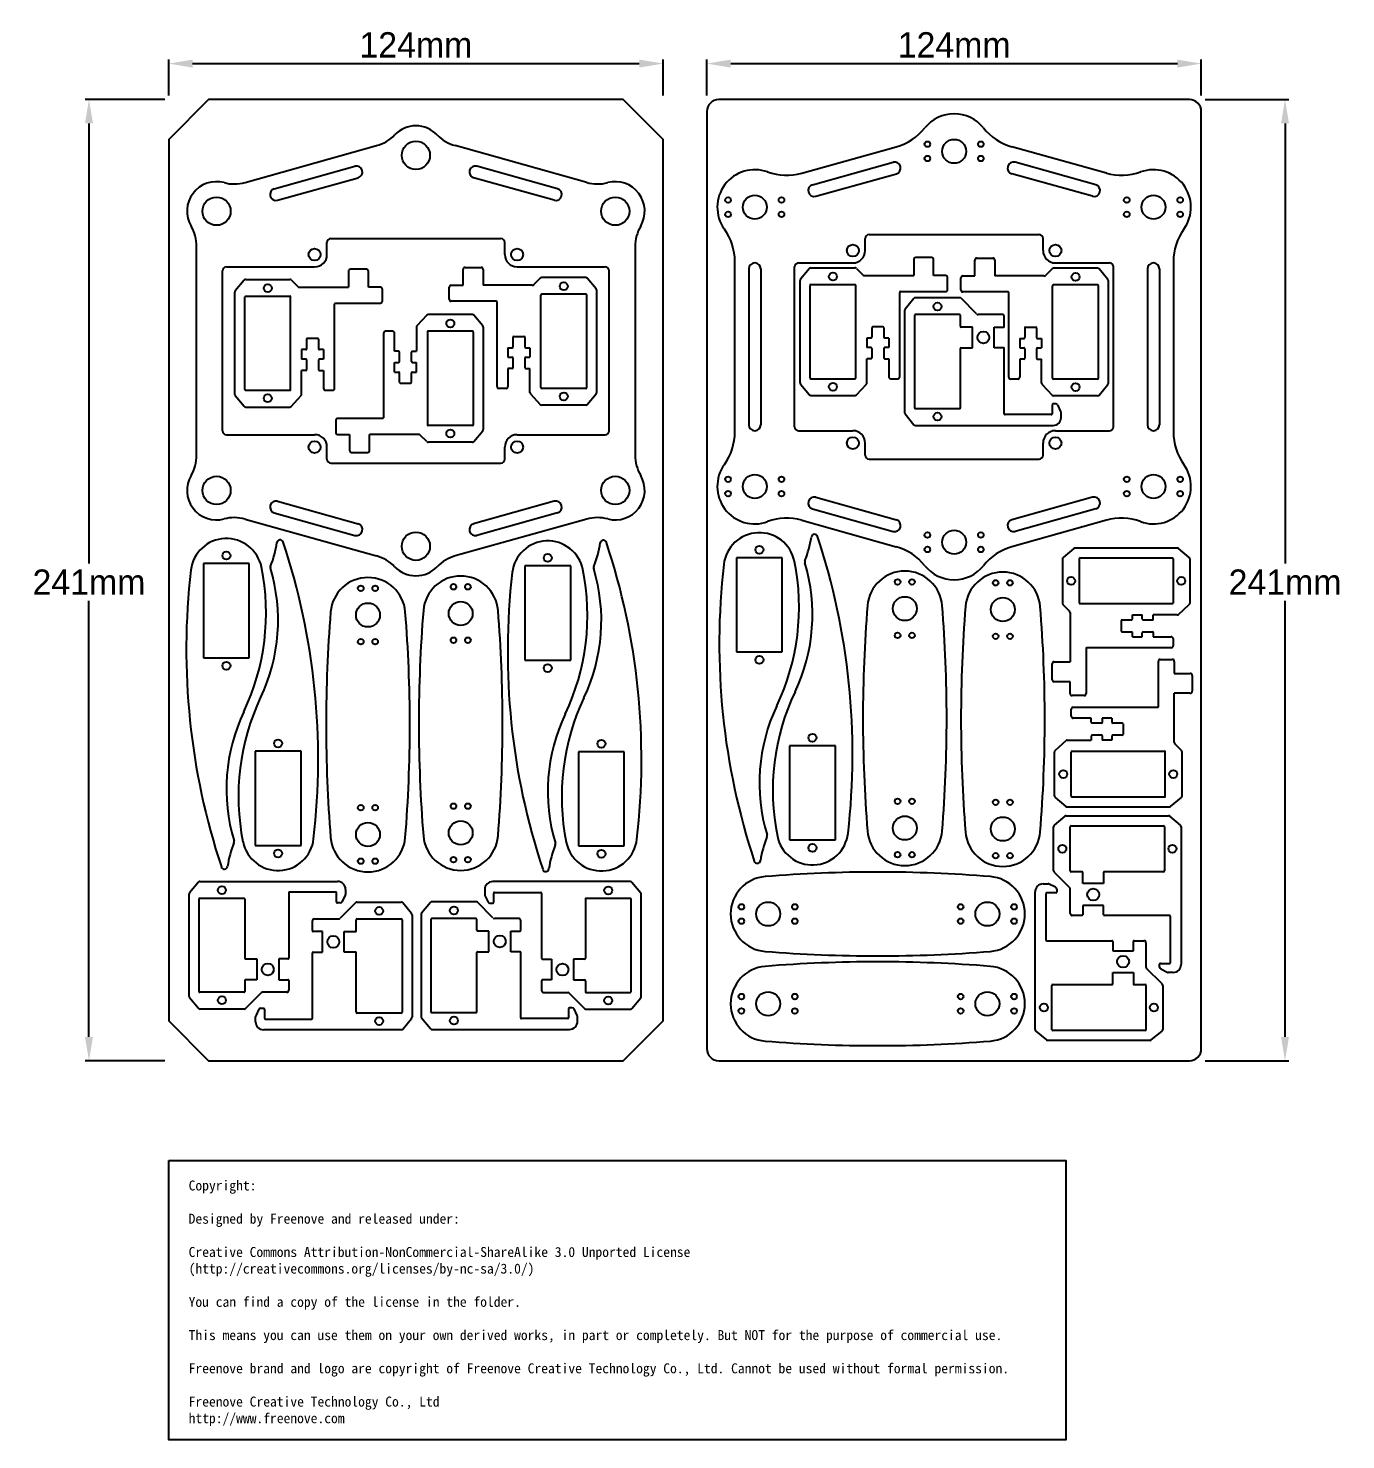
# Model space of a CAD drawing. Header units: millimetres. Extents: x -35 to 295, y -95 to 259.
import ezdxf

# ---------------------------------------------------------------- set-up
doc = ezdxf.new("R2010")
doc.units = ezdxf.units.MM
doc.header["$PDSIZE"] = -1
doc.dimstyles.new('ISO-25', dxfattribs={"dimtxt": 2.5, "dimasz": 2.5, "dimexe": 1.25, "dimexo": 0.625, "dimtad": 1, "dimtxsty": 'Standard', "dimcen": 2.5, "dimadec": 0, "dimazin": 0, "dimtfac": 1, "dimtmove": 0, "dimatfit": 3, "dimfxl": 1, "dimarcsym": 0})

# ---------------------------------------------------------------- blocks, each defined once
blk = doc.blocks.new('*D1')
at = {"color": 0, "lineweight": -2, "transparency": 16777216}
for p, q in [((0, 241.99), (0, 250.99)), ((5.99, 250), (118.01, 250)), ((124, 241.99), (124, 250.99))]:
    blk.add_line(p, q, dxfattribs=at)
at = {"color": 0, "transparency": 16777216}
for points in [[(5.99, 251), (5.99, 249), (0, 250)], [(118.01, 251), (118.01, 249), (124, 250)]]:
    blk.add_solid(points, dxfattribs=at)
at = {"layer": 'Defpoints', "color": 0, "transparency": 16777216}
for p in [(124, 250), (0, 241), (124, 241)]:
    blk.add_point(p, dxfattribs=at)
at = {"color": 0, "transparency": 16777216, "insert": (62, 254.7), "char_height": 6.35, "attachment_point": 5}
blk.add_mtext('124mm', dxfattribs=at)
blk = doc.blocks.new('*D2')
at = {"color": 0, "lineweight": -2, "transparency": 16777216}
for p, q in [((135, 241.99), (135, 250.99)), ((140.99, 250), (253.01, 250)), ((259, 241.99), (259, 250.99))]:
    blk.add_line(p, q, dxfattribs=at)
at = {"color": 0, "transparency": 16777216}
for points in [[(140.99, 251), (140.99, 249), (135, 250)], [(253.01, 251), (253.01, 249), (259, 250)]]:
    blk.add_solid(points, dxfattribs=at)
at = {"layer": 'Defpoints', "color": 0, "transparency": 16777216}
for p in [(259, 250), (135, 241), (259, 241)]:
    blk.add_point(p, dxfattribs=at)
at = {"color": 0, "transparency": 16777216, "insert": (197, 254.7), "char_height": 6.35, "attachment_point": 5}
blk.add_mtext('124mm', dxfattribs=at)
blk = doc.blocks.new('*D3')
at = {"color": 0, "lineweight": -2, "transparency": 16777216}
for p, q in [((-0.99, 241), (-20.99, 241)), ((-20, 235.01), (-20, 124.7)), ((-20, 5.99), (-20, 115.3)), ((-0.99, 0), (-20.99, 0))]:
    blk.add_line(p, q, dxfattribs=at)
at = {"color": 0, "transparency": 16777216}
for points in [[(-21, 235.01), (-19, 235.01), (-20, 241)], [(-21, 5.99), (-19, 5.99), (-20, 0)]]:
    blk.add_solid(points, dxfattribs=at)
at = {"layer": 'Defpoints', "color": 0, "transparency": 16777216}
for p in [(0, 241), (-20, 0), (0, 0)]:
    blk.add_point(p, dxfattribs=at)
at = {"color": 0, "transparency": 16777216, "insert": (-20, 120), "char_height": 6.35, "attachment_point": 5}
blk.add_mtext('241mm', dxfattribs=at)
blk = doc.blocks.new('*D4')
at = {"color": 0, "lineweight": -2, "transparency": 16777216}
for p, q in [((259.99, 241), (280.99, 241)), ((280, 235.01), (280, 124.7)), ((280, 5.99), (280, 115.3)), ((259.99, 0), (280.99, 0))]:
    blk.add_line(p, q, dxfattribs=at)
at = {"color": 0, "transparency": 16777216}
for points in [[(279, 235.01), (281, 235.01), (280, 241)], [(279, 5.99), (281, 5.99), (280, 0)]]:
    blk.add_solid(points, dxfattribs=at)
at = {"layer": 'Defpoints', "color": 0, "transparency": 16777216}
for p in [(259, 241), (259, 0), (280, 0)]:
    blk.add_point(p, dxfattribs=at)
at = {"color": 0, "transparency": 16777216, "insert": (280, 120), "char_height": 6.35, "attachment_point": 5}
blk.add_mtext('241mm', dxfattribs=at)

msp = doc.modelspace()

# ---------------------------------------------------------------- linework, layer by layer
at = {"color": 7, "linetype": 'Continuous', "lineweight": 25}
for p, q in [((19.14, 220.19), (52.16, 229.44)), ((104.86, 220.19), (71.84, 229.44)), ((158.8, 222.5), (182.5, 229.13)), ((235.2, 222.5), (211.5, 229.13)), ((26.49, 218.62), (46.7, 224.27)), ((97.51, 218.62), (77.3, 224.27)), ((161.49, 219.62), (181.7, 225.27)), ((232.51, 219.62), (212.3, 225.27)), ((27.3, 215.73), (47.51, 221.38)), ((96.7, 215.73), (76.49, 221.38)), ((162.3, 216.73), (182.51, 222.38)), ((231.7, 216.73), (211.49, 222.38)), ((40.7, 206.13), (83.3, 206.13)), ((174.7, 203.13), (174.7, 206.13)), ((175.7, 207.13), (218.3, 207.13)), ((219.3, 203.13), (219.3, 206.13)), ((7, 151.82), (7, 204.18)), ((39.7, 202.13), (39.7, 205.13)), ((84.3, 202.13), (84.3, 205.13)), ((117, 204.18), (117, 151.82)), ((14.5, 199.03), (36.6, 199.03)), ((49.59, 198.45), (45.59, 198.45)), ((73.85, 194.42), (73.85, 198.42)), ((74.35, 198.92), (78.35, 198.92)), ((78.85, 198.42), (78.85, 194.42)), ((87.4, 199.03), (109.5, 199.03)), ((142, 157.66), (142, 200.34)), ((145.5, 198.53), (145.5, 159.47)), ((148.5, 198.53), (148.5, 159.47)), ((157, 158.97), (157, 199.03)), ((158, 200.03), (171.6, 200.03)), ((160.71, 198.62), (158.48, 195.94)), ((161.1, 198.8), (172.16, 198.8)), ((172.51, 198.65), (174.17, 197)), ((186.86, 200.85), (186.86, 196.85)), ((191.36, 201.35), (187.36, 201.35)), ((191.86, 196.85), (191.86, 200.85)), ((202.2, 196.76), (202.2, 200.76)), ((202.7, 201.26), (206.7, 201.26)), ((207.2, 200.76), (207.2, 196.76)), ((221.55, 198.57), (219.9, 196.91)), ((232.96, 198.71), (221.91, 198.71)), ((222.4, 200.03), (236, 200.03)), ((235.58, 195.85), (233.35, 198.53)), ((237, 158.97), (237, 199.03)), ((245.5, 198.53), (245.5, 159.47)), ((248.5, 198.53), (248.5, 159.47)), ((252, 200.34), (252, 157.66)), ((13.5, 157.97), (13.5, 198.03)), ((18.94, 195.72), (16.71, 193.04)), ((19.32, 195.9), (30.38, 195.9)), ((30.74, 195.75), (32.39, 194.1)), ((45.09, 197.95), (45.09, 193.95)), ((50.09, 193.95), (50.09, 197.95)), ((93.2, 196.22), (91.54, 194.57)), ((104.61, 196.37), (93.55, 196.37)), ((107.23, 193.51), (105, 196.19)), ((110.5, 157.97), (110.5, 198.03)), ((158.36, 169.98), (158.36, 195.62)), ((174.52, 196.85), (186.86, 196.85)), ((194.86, 196.85), (191.86, 196.85)), ((195.36, 193.35), (195.36, 196.35)), ((198.7, 193.26), (198.7, 196.26)), ((199.2, 196.76), (202.2, 196.76)), ((219.54, 196.76), (207.2, 196.76)), ((235.7, 169.89), (235.7, 195.53)), ((16.59, 167.08), (16.59, 192.72)), ((19.09, 168.3), (19.09, 191.5)), ((19.29, 191.7), (30.39, 191.7)), ((30.59, 168.3), (30.59, 191.5)), ((32.75, 193.95), (45.09, 193.95)), ((53.09, 193.95), (50.09, 193.95)), ((53.59, 190.45), (53.59, 193.45)), ((70.35, 190.92), (70.35, 193.92)), ((70.85, 194.42), (73.85, 194.42)), ((91.19, 194.42), (78.85, 194.42)), ((93.35, 168.77), (93.35, 191.97)), ((104.65, 192.17), (93.55, 192.17)), ((104.85, 168.77), (104.85, 191.97)), ((107.35, 167.55), (107.35, 193.19)), ((160.86, 171.2), (160.86, 194.4)), ((161.06, 194.6), (172.16, 194.6)), ((172.36, 171.2), (172.36, 194.4)), ((183.36, 171.5), (183.36, 192.65)), ((183.56, 192.85), (194.86, 192.85)), ((186.93, 191.12), (184.7, 188.44)), ((198.37, 191.3), (187.31, 191.3)), ((202.63, 187.25), (198.73, 191.16)), ((210.5, 192.76), (199.2, 192.76)), ((210.7, 171.41), (210.7, 192.56)), ((221.7, 171.11), (221.7, 194.31)), ((233, 194.51), (221.9, 194.51)), ((233.2, 171.11), (233.2, 194.31)), ((41.59, 168.6), (41.59, 189.75)), ((41.79, 189.95), (53.09, 189.95)), ((82.15, 190.42), (70.85, 190.42)), ((82.35, 169.07), (82.35, 190.22)), ((184.58, 188.12), (184.58, 162.48)), ((64.74, 186.92), (62.27, 184.23)), ((76.16, 187.08), (65.11, 187.08)), ((78.77, 184.22), (76.54, 186.9)), ((187.08, 186.9), (187.08, 163.7)), ((198.38, 187.1), (187.28, 187.1)), ((198.58, 184.15), (198.58, 186.9)), ((209.08, 187.1), (202.99, 187.1)), ((209.58, 184.15), (209.58, 186.6)), ((34.59, 180.9), (34.59, 178.5)), ((37.39, 181.1), (34.79, 181.1)), ((37.59, 180.9), (37.59, 178.5)), ((53.89, 182.38), (53.89, 161.23)), ((56.14, 182.88), (54.39, 182.88)), ((56.64, 177.88), (56.64, 182.38)), ((62.14, 183.89), (62.14, 177.88)), ((64.89, 182.68), (64.89, 159.48)), ((76.19, 182.88), (65.09, 182.88)), ((76.39, 182.68), (76.39, 159.48)), ((78.89, 183.9), (78.89, 158.26)), ((86.35, 181.37), (86.35, 178.97)), ((86.55, 181.57), (89.15, 181.57)), ((89.35, 181.37), (89.35, 178.97)), ((176.16, 181.2), (175.11, 181.2)), ((175.11, 181.2), (175.11, 178.8)), ((176.36, 183.8), (176.36, 181.4)), ((179.16, 184), (176.56, 184)), ((179.36, 183.8), (179.36, 181.4)), ((180.61, 181.2), (179.56, 181.2)), ((180.61, 181.2), (180.61, 178.8)), ((201.58, 183.95), (198.78, 183.95)), ((201.58, 178.75), (201.58, 183.95)), ((207.08, 183.95), (209.38, 183.95)), ((207.08, 178.75), (207.08, 183.95)), ((213.45, 181.11), (214.5, 181.11)), ((213.45, 181.11), (213.45, 178.71)), ((214.7, 183.71), (214.7, 181.31)), ((214.9, 183.91), (217.5, 183.91)), ((217.7, 183.71), (217.7, 181.31)), ((217.9, 181.11), (218.95, 181.11)), ((218.95, 181.11), (218.95, 178.71)), ((34.39, 178.3), (33.34, 178.3)), ((33.34, 178.3), (33.34, 175.9)), ((38.84, 178.3), (37.79, 178.3)), ((38.84, 178.3), (38.84, 175.9)), ((57.69, 177.88), (56.64, 177.88)), ((57.89, 175.28), (57.89, 177.68)), ((60.89, 175.28), (60.89, 177.68)), ((61.09, 177.88), (62.14, 177.88)), ((85.1, 178.77), (86.15, 178.77)), ((85.1, 178.77), (85.1, 176.37)), ((89.55, 178.77), (90.6, 178.77)), ((90.6, 178.77), (90.6, 176.37)), ((176.16, 178.8), (175.11, 178.8)), ((176.36, 178.6), (176.36, 176.2)), ((179.36, 178.6), (179.36, 176.2)), ((180.61, 178.8), (179.56, 178.8)), ((198.58, 163.7), (198.58, 178.55)), ((198.78, 178.75), (201.58, 178.75)), ((209.38, 178.75), (207.08, 178.75)), ((209.58, 162.2), (209.58, 178.55)), ((213.45, 178.71), (214.5, 178.71)), ((214.7, 178.51), (214.7, 176.11)), ((217.7, 178.51), (217.7, 176.11)), ((217.9, 178.71), (218.95, 178.71)), ((34.39, 175.9), (33.34, 175.9)), ((34.59, 175.7), (34.59, 173.3)), ((37.59, 175.7), (37.59, 173.3)), ((38.84, 175.9), (37.79, 175.9)), ((56.64, 175.08), (57.69, 175.08)), ((56.64, 172.68), (56.64, 175.08)), ((61.09, 175.08), (62.14, 175.08)), ((62.14, 172.68), (62.14, 175.08)), ((85.1, 176.37), (86.15, 176.37)), ((86.15, 173.57), (85.1, 173.57)), ((85.1, 173.57), (85.1, 169.07)), ((86.35, 176.17), (86.35, 173.77)), ((89.35, 176.17), (89.35, 173.77)), ((89.55, 176.37), (90.6, 176.37)), ((89.55, 173.57), (90.6, 173.57)), ((90.6, 167.56), (90.6, 173.57)), ((175.11, 169.99), (175.11, 176)), ((176.16, 176), (175.11, 176)), ((179.56, 176), (180.61, 176)), ((180.61, 176), (180.61, 171.5)), ((214.5, 175.91), (213.45, 175.91)), ((213.45, 175.91), (213.45, 171.41)), ((217.9, 175.91), (218.95, 175.91)), ((218.95, 169.91), (218.95, 175.91)), ((34.39, 173.1), (33.34, 173.1)), ((33.34, 167.1), (33.34, 173.1)), ((37.79, 173.1), (38.84, 173.1)), ((38.84, 173.1), (38.84, 168.6)), ((56.64, 172.68), (57.69, 172.68)), ((57.89, 170.08), (57.89, 172.48)), ((58.09, 169.88), (60.69, 169.88)), ((60.89, 170.08), (60.89, 172.48)), ((61.09, 172.68), (62.14, 172.68)), ((161.06, 171), (172.16, 171)), ((181.11, 171), (182.86, 171)), ((212.95, 170.91), (211.2, 170.91)), ((233, 170.91), (221.9, 170.91)), ((16.71, 166.76), (18.94, 164.08)), ((19.29, 168.1), (30.39, 168.1)), ((30.74, 164.06), (33.21, 166.76)), ((39.34, 168.1), (41.09, 168.1)), ((84.6, 168.57), (82.85, 168.57)), ((90.73, 167.23), (93.2, 164.53)), ((104.65, 168.57), (93.55, 168.57)), ((105, 164.55), (107.23, 167.23)), ((158.48, 169.66), (160.71, 166.98)), ((161.1, 166.8), (172.14, 166.8)), ((172.51, 166.96), (174.98, 169.66)), ((219.08, 169.57), (221.55, 166.88)), ((232.96, 166.71), (221.92, 166.71)), ((233.35, 166.89), (235.58, 169.57)), ((19.32, 163.9), (30.37, 163.9)), ((104.61, 164.37), (93.57, 164.37)), ((187.28, 163.5), (198.38, 163.5)), ((221.58, 164.5), (221.58, 162.2)), ((222.52, 164.7), (221.78, 164.7)), ((223.78, 162.81), (222.97, 164.43)), ((41.89, 160.53), (41.89, 157.53)), ((53.69, 161.03), (42.39, 161.03)), ((76.19, 159.28), (65.09, 159.28)), ((184.7, 162.16), (186.93, 159.48)), ((187.31, 159.3), (221.83, 159.3)), ((221.38, 162), (209.78, 162)), ((223.83, 161.3), (223.83, 162.58)), ((14.5, 156.97), (36.6, 156.97)), ((42.39, 157.03), (45.39, 157.03)), ((45.39, 157.03), (45.39, 153.03)), ((62.73, 157.03), (50.39, 157.03)), ((50.39, 153.03), (50.39, 157.03)), ((64.74, 155.23), (63.09, 156.89)), ((76.54, 155.26), (78.77, 157.94)), ((87.4, 156.97), (109.5, 156.97)), ((158, 157.97), (171.6, 157.97)), ((222.4, 157.97), (236, 157.97)), ((39.7, 150.87), (39.7, 153.87)), ((45.89, 152.53), (49.89, 152.53)), ((76.16, 155.08), (65.1, 155.08)), ((84.3, 150.87), (84.3, 153.87)), ((174.7, 151.87), (174.7, 154.87)), ((219.3, 151.87), (219.3, 154.87)), ((40.7, 149.87), (83.3, 149.87)), ((175.7, 150.87), (218.3, 150.87)), ((27.3, 140.27), (47.51, 134.62)), ((96.7, 140.27), (76.49, 134.62)), ((161.49, 138.38), (181.7, 132.73)), ((162.3, 141.27), (182.51, 135.62)), ((231.7, 141.27), (211.49, 135.62)), ((232.51, 138.38), (212.3, 132.73)), ((19.14, 135.81), (52.16, 126.56)), ((26.49, 137.38), (46.7, 131.73)), ((104.86, 135.81), (71.84, 126.56)), ((97.51, 137.38), (77.3, 131.73)), ((158.8, 135.5), (182.5, 128.87)), ((235.2, 135.5), (211.5, 128.87)), ((227.01, 128.43), (224.33, 126.2)), ((252.97, 128.55), (227.33, 128.55)), ((255.97, 126.2), (253.29, 128.43)), ((20.22, 124.66), (8.72, 124.66)), ((8.72, 124.66), (8.72, 101.06)), ((20.22, 101.06), (20.22, 124.66)), ((100.83, 124.06), (89.33, 124.06)), ((89.33, 124.06), (89.33, 100.46)), ((100.83, 100.46), (100.83, 124.06)), ((142.4, 126.12), (142.4, 102.52)), ((153.9, 126.12), (142.4, 126.12)), ((153.9, 102.52), (153.9, 126.12)), ((224.15, 125.81), (224.15, 114.76)), ((228.35, 125.85), (228.35, 114.75)), ((251.75, 126.05), (228.55, 126.05)), ((251.95, 125.85), (251.95, 114.75)), ((256.15, 125.81), (256.15, 114.77)), ((224.29, 114.4), (225.95, 112.74)), ((251.75, 114.55), (228.55, 114.55)), ((253.29, 111.93), (255.99, 114.4)), ((226.1, 112.39), (226.1, 100.05)), ((238.95, 107.75), (238.95, 110.35)), ((239.15, 110.55), (241.55, 110.55)), ((241.75, 111.8), (244.15, 111.8)), ((241.75, 110.75), (241.75, 111.8)), ((244.15, 110.75), (244.15, 111.8)), ((244.35, 110.55), (246.75, 110.55)), ((252.95, 111.8), (246.95, 111.8)), ((246.95, 110.75), (246.95, 111.8)), ((239.15, 107.55), (241.55, 107.55)), ((241.75, 106.3), (241.75, 107.35)), ((241.75, 106.3), (244.15, 106.3)), ((244.15, 106.3), (244.15, 107.35)), ((244.35, 107.55), (246.75, 107.55)), ((246.95, 107.35), (246.95, 106.3)), ((246.95, 106.3), (251.45, 106.3)), ((230.1, 103.35), (230.1, 92.05)), ((251.45, 103.55), (230.3, 103.55)), ((251.95, 105.8), (251.95, 104.05)), ((8.72, 101.06), (20.22, 101.06)), ((89.33, 100.46), (100.83, 100.46)), ((142.4, 102.52), (153.9, 102.52)), ((221.6, 95.55), (221.6, 99.55)), ((222.1, 100.05), (226.1, 100.05)), ((248.22, 88.84), (248.22, 100.14)), ((248.72, 100.64), (251.72, 100.64)), ((252.22, 100.14), (252.22, 97.14)), ((252.22, 97.14), (256.22, 97.14)), ((256.72, 96.64), (256.72, 92.64)), ((226.1, 95.05), (222.1, 95.05)), ((226.1, 92.05), (226.1, 95.05)), ((252.22, 79.79), (252.22, 92.14)), ((256.22, 92.14), (252.22, 92.14)), ((229.6, 91.55), (226.6, 91.55)), ((226.87, 88.64), (248.02, 88.64)), ((226.37, 86.39), (226.37, 88.14)), ((231.37, 85.89), (226.87, 85.89)), ((231.37, 84.84), (231.37, 85.89)), ((236.57, 85.89), (234.17, 85.89)), ((234.17, 85.89), (234.17, 84.84)), ((236.57, 85.89), (236.57, 84.84)), ((231.37, 81.44), (231.37, 80.39)), ((233.97, 84.64), (231.57, 84.64)), ((233.97, 81.64), (231.57, 81.64)), ((234.17, 81.44), (234.17, 80.39)), ((236.57, 81.44), (236.57, 80.39)), ((239.17, 84.64), (236.77, 84.64)), ((239.17, 81.64), (236.77, 81.64)), ((239.37, 84.44), (239.37, 81.84)), ((167.22, 78.99), (155.72, 78.99)), ((155.72, 78.99), (155.72, 55.39)), ((167.22, 55.39), (167.22, 78.99)), ((225.03, 80.26), (222.33, 77.79)), ((225.36, 80.39), (231.37, 80.39)), ((236.57, 80.39), (234.17, 80.39)), ((254.02, 77.78), (252.37, 79.44)), ((33.19, 77.59), (21.69, 77.59)), ((21.69, 77.59), (21.69, 53.99)), ((33.19, 53.99), (33.19, 77.59)), ((114.27, 77.5), (102.77, 77.5)), ((102.77, 77.5), (102.77, 53.9)), ((114.27, 53.9), (114.27, 77.5)), ((222.17, 66.37), (222.17, 77.42)), ((226.37, 66.34), (226.37, 77.44)), ((226.57, 77.64), (249.77, 77.64)), ((249.97, 66.34), (249.97, 77.44)), ((254.17, 66.37), (254.17, 77.43)), ((222.35, 65.99), (225.03, 63.75)), ((226.57, 66.14), (249.77, 66.14)), ((251.31, 63.75), (253.99, 65.99)), ((224.8, 61.3), (222.12, 59.07)), ((225.12, 61.42), (250.76, 61.42)), ((225.35, 63.64), (250.99, 63.64)), ((253.76, 59.07), (251.08, 61.3)), ((221.94, 47.63), (221.94, 58.68)), ((226.14, 47.62), (226.14, 58.72)), ((226.34, 58.92), (249.54, 58.92)), ((249.74, 58.72), (249.74, 47.62)), ((253.94, 58.68), (253.94, 24.17)), ((21.69, 53.99), (33.19, 53.99)), ((102.77, 53.9), (114.27, 53.9)), ((155.72, 55.39), (167.22, 55.39)), ((222.09, 47.27), (225.99, 43.37)), ((229.09, 47.42), (226.34, 47.42)), ((229.29, 44.42), (229.29, 47.22)), ((234.49, 47.22), (234.49, 44.42)), ((249.54, 47.42), (234.69, 47.42)), ((7.46, 44.8), (5.23, 42.12)), ((7.84, 44.98), (42.36, 44.98)), ((44.36, 42.98), (44.36, 41.7)), ((79.26, 42.92), (79.26, 41.64)), ((115.78, 44.92), (81.26, 44.92)), ((118.39, 42.06), (116.16, 44.74)), ((219.32, 44.36), (220.6, 44.36)), ((222.44, 43.5), (220.83, 44.31)), ((222.72, 43.05), (222.72, 42.31)), ((226.14, 36.92), (226.14, 43.01)), ((234.49, 44.42), (229.29, 44.42)), ((5.11, 16.16), (5.11, 41.8)), ((7.61, 17.38), (7.61, 40.58)), ((7.81, 40.78), (18.91, 40.78)), ((19.11, 40.58), (19.11, 25.73)), ((30.11, 42.08), (30.11, 25.73)), ((41.91, 42.28), (30.31, 42.28)), ((42.11, 39.78), (42.11, 42.08)), ((43.05, 39.58), (42.31, 39.58)), ((46.89, 39.63), (42.99, 35.73)), ((43.5, 39.86), (44.31, 41.47)), ((47.25, 39.78), (58.31, 39.78)), ((60.93, 36.92), (58.69, 39.6)), ((65.64, 39.71), (63.41, 37.02)), ((77.08, 39.89), (66.03, 39.89)), ((81.34, 35.83), (77.44, 39.74)), ((79.31, 41.42), (80.12, 39.8)), ((80.57, 39.52), (81.31, 39.52)), ((81.51, 39.72), (81.51, 42.02)), ((81.71, 42.22), (93.31, 42.22)), ((93.51, 42.02), (93.51, 25.67)), ((104.51, 40.52), (104.51, 25.67)), ((115.81, 40.72), (104.71, 40.72)), ((116.01, 17.32), (116.01, 40.52)), ((118.51, 16.1), (118.51, 41.74)), ((217.32, 7.85), (217.32, 42.36)), ((220.02, 41.91), (220.02, 30.31)), ((222.52, 42.11), (220.22, 42.11)), ((36.54, 35.58), (42.63, 35.58)), ((47.24, 35.58), (58.34, 35.58)), ((61.04, 36.6), (61.04, 10.96)), ((63.29, 36.7), (63.29, 11.07)), ((65.79, 35.49), (65.79, 12.29)), ((77.09, 35.69), (65.99, 35.69)), ((77.29, 32.74), (77.29, 35.49)), ((87.79, 35.69), (81.7, 35.69)), ((229.09, 36.42), (226.64, 36.42)), ((234.49, 38.92), (229.29, 38.92)), ((229.29, 38.92), (229.29, 36.62)), ((234.49, 36.62), (234.49, 38.92)), ((251.04, 36.42), (234.69, 36.42)), ((251.24, 24.62), (251.24, 36.22)), ((36.04, 32.63), (36.04, 35.08)), ((38.54, 32.43), (36.24, 32.43)), ((38.54, 27.23), (38.54, 32.43)), ((44.04, 32.43), (46.84, 32.43)), ((44.04, 27.23), (44.04, 32.43)), ((47.04, 32.63), (47.04, 35.38)), ((58.54, 35.38), (58.54, 12.18)), ((80.29, 32.54), (77.49, 32.54)), ((80.29, 27.34), (80.29, 32.54)), ((85.79, 32.54), (88.09, 32.54)), ((85.79, 27.34), (85.79, 32.54)), ((88.29, 32.74), (88.29, 35.19)), ((220.22, 30.11), (236.57, 30.11)), ((236.77, 29.91), (236.77, 27.61)), ((241.97, 27.61), (241.97, 29.91)), ((242.17, 30.11), (244.62, 30.11)), ((245.12, 29.61), (245.12, 23.52)), ((19.31, 25.53), (22.11, 25.53)), ((22.11, 25.53), (22.11, 20.33)), ((29.91, 25.53), (27.61, 25.53)), ((27.61, 25.53), (27.61, 20.33)), ((36.04, 10.68), (36.04, 27.03)), ((36.24, 27.23), (38.54, 27.23)), ((46.84, 27.23), (44.04, 27.23)), ((47.04, 12.18), (47.04, 27.03)), ((77.29, 12.29), (77.29, 27.14)), ((77.49, 27.34), (80.29, 27.34)), ((88.09, 27.34), (85.79, 27.34)), ((88.29, 10.79), (88.29, 27.14)), ((93.71, 25.47), (96.01, 25.47)), ((96.01, 25.47), (96.01, 20.27)), ((101.51, 25.47), (101.51, 20.27)), ((104.31, 25.47), (101.51, 25.47)), ((236.77, 27.61), (241.97, 27.61)), ((236.77, 22.11), (241.97, 22.11)), ((236.77, 19.31), (236.77, 22.11)), ((241.97, 22.11), (241.97, 19.31)), ((249.17, 19.26), (245.27, 23.17)), ((248.54, 23.48), (248.54, 24.22)), ((248.74, 24.42), (251.04, 24.42)), ((248.82, 23.03), (250.44, 22.22)), ((251.94, 22.17), (250.66, 22.17)), ((19.11, 20.13), (19.11, 17.38)), ((22.11, 20.33), (19.31, 20.33)), ((27.61, 20.33), (29.91, 20.33)), ((30.11, 20.13), (30.11, 17.68)), ((93.51, 20.07), (93.51, 17.62)), ((96.01, 20.27), (93.71, 20.27)), ((101.51, 20.27), (104.31, 20.27)), ((104.51, 20.07), (104.51, 17.32)), ((221.52, 7.81), (221.52, 18.91)), ((221.72, 19.11), (236.57, 19.11)), ((242.17, 19.11), (244.92, 19.11)), ((245.12, 18.91), (245.12, 7.81)), ((249.32, 18.91), (249.32, 7.85)), ((5.23, 15.84), (7.46, 13.16)), ((18.91, 17.18), (7.81, 17.18)), ((19.26, 13.13), (23.16, 17.03)), ((29.61, 17.18), (23.52, 17.18)), ((94.01, 17.12), (100.1, 17.12)), ((100.46, 16.98), (104.36, 13.07)), ((104.71, 17.12), (115.81, 17.12)), ((116.16, 13.1), (118.39, 15.78)), ((18.9, 12.98), (7.84, 12.98)), ((21.79, 9.78), (21.79, 11.06)), ((22.65, 12.91), (21.84, 11.29)), ((23.1, 13.18), (23.84, 13.18)), ((24.04, 12.98), (24.04, 10.68)), ((58.34, 11.98), (47.24, 11.98)), ((58.69, 7.96), (60.93, 10.64)), ((63.41, 10.75), (65.64, 8.07)), ((65.99, 12.09), (77.09, 12.09)), ((100.29, 13.09), (100.29, 10.79)), ((101.23, 13.29), (100.49, 13.29)), ((102.49, 11.39), (101.68, 13.01)), ((102.54, 9.89), (102.54, 11.17)), ((104.72, 12.92), (115.78, 12.92)), ((58.31, 7.78), (23.79, 7.78)), ((24.24, 10.48), (35.84, 10.48)), ((66.03, 7.89), (100.54, 7.89)), ((100.09, 10.59), (88.49, 10.59)), ((217.5, 7.46), (220.18, 5.23)), ((244.92, 7.61), (221.72, 7.61)), ((246.46, 5.23), (249.14, 7.46)), ((246.14, 5.11), (220.5, 5.11))]:
    msp.add_line(p, q, dxfattribs=at)
for points in [[(10, 0), (114, 0), (124, 10), (124, 231), (114, 241), (10, 241), (0, 231), (0, 10)], [(0, -25), (225, -25), (225, -95), (0, -95)]]:
    msp.add_lwpolyline(points, close=True)
msp.add_lwpolyline([(138, 0), (256, 0, 0.414214), (259, 3), (259, 238, 0.414214), (256, 241), (138, 241, 0.414214), (135, 238), (135, 3, 0.414214)], format="xyb", close=True)
for centre, radius in [((62, 227), 3.54), ((190.3, 229.8), 0.7), ((197, 228), 3), ((203.7, 229.8), 0.7), ((190.3, 226.2), 0.7), ((203.7, 226.2), 0.7), ((12, 213), 3.54), ((112, 213), 3.54), ((140.3, 215.8), 0.7), ((147, 214), 3), ((153.7, 215.8), 0.7), ((240.3, 215.8), 0.7), ((247, 214), 3), ((253.7, 215.8), 0.7), ((140.3, 212.2), 0.7), ((153.7, 212.2), 0.7), ((240.3, 212.2), 0.7), ((253.7, 212.2), 0.7), ((36.6, 202.13), 1.5), ((87.4, 202.13), 1.5), ((171.6, 203.13), 1.5), ((222.4, 203.13), 1.5), ((24.84, 193.7), 1), ((99.1, 194.17), 1), ((166.61, 196.6), 1), ((227.45, 196.51), 1), ((192.83, 189.1), 1), ((70.64, 184.88), 1), ((204.33, 181.35), 1.5), ((166.61, 169), 1), ((227.45, 168.91), 1), ((24.84, 166.1), 1), ((99.1, 166.57), 1), ((192.83, 161.5), 1), ((70.64, 157.28), 1), ((171.6, 154.87), 1.5), ((222.4, 154.87), 1.5), ((36.6, 153.87), 1.5), ((87.4, 153.87), 1.5), ((12, 143), 3.54), ((112, 143), 3.54), ((140.3, 145.8), 0.7), ((147, 144), 3), ((153.7, 145.8), 0.7), ((240.3, 145.8), 0.7), ((247, 144), 3), ((253.7, 145.8), 0.7), ((140.3, 142.2), 0.7), ((153.7, 142.2), 0.7), ((240.3, 142.2), 0.7), ((253.7, 142.2), 0.7), ((62, 129), 3.54), ((190.3, 131.8), 0.7), ((197, 130), 3), ((203.7, 131.8), 0.7), ((14.47, 126.66), 1), ((148.15, 128.12), 1), ((190.3, 128.2), 0.7), ((203.7, 128.2), 0.7), ((95.08, 126.06), 1), ((182.83, 120.06), 0.7), ((186.43, 120.06), 0.7), ((207.42, 119.82), 0.7), ((211.02, 119.82), 0.7), ((226.35, 120.3), 1), ((253.95, 120.3), 1), ((48.18, 118.46), 0.7), ((51.78, 118.46), 0.7), ((71.44, 118.84), 0.7), ((75.04, 118.84), 0.7), ((49.98, 111.76), 3), ((73.24, 112.14), 3), ((184.63, 113.36), 3), ((209.22, 113.12), 3), ((182.83, 106.66), 0.7), ((186.43, 106.66), 0.7), ((207.42, 106.42), 0.7), ((211.02, 106.42), 0.7), ((48.18, 105.06), 0.7), ((51.78, 105.06), 0.7), ((71.44, 105.44), 0.7), ((75.04, 105.44), 0.7), ((14.47, 99.06), 1), ((95.08, 98.46), 1), ((148.15, 100.52), 1), ((161.47, 80.99), 1), ((27.44, 79.59), 1), ((108.52, 79.5), 1), ((224.37, 71.89), 1), ((251.97, 71.89), 1), ((48.18, 63.46), 0.7), ((51.78, 63.46), 0.7), ((71.44, 63.84), 0.7), ((75.04, 63.84), 0.7), ((182.83, 65.06), 0.7), ((186.43, 65.06), 0.7), ((207.42, 64.82), 0.7), ((211.02, 64.82), 0.7), ((184.63, 58.36), 3), ((209.22, 58.12), 3), ((49.98, 56.76), 3), ((73.24, 57.14), 3), ((161.47, 53.39), 1), ((224.14, 53.17), 1), ((251.74, 53.17), 1), ((27.44, 51.99), 1), ((48.18, 50.06), 0.7), ((51.78, 50.06), 0.7), ((71.44, 50.44), 0.7), ((75.04, 50.44), 0.7), ((108.52, 51.9), 1), ((182.83, 51.66), 0.7), ((186.43, 51.66), 0.7), ((207.42, 51.42), 0.7), ((211.02, 51.42), 0.7), ((13.36, 42.78), 1), ((110.26, 42.72), 1), ((231.89, 41.67), 1.5), ((143.64, 38.61), 0.7), ((150.34, 36.81), 3), ((157.04, 38.61), 0.7), ((198.64, 38.61), 0.7), ((205.34, 36.81), 3), ((212.04, 38.61), 0.7), ((52.79, 37.58), 1), ((71.54, 37.69), 1), ((143.64, 35.01), 0.7), ((157.04, 35.01), 0.7), ((198.64, 35.01), 0.7), ((212.04, 35.01), 0.7), ((41.29, 29.83), 1.5), ((83.04, 29.94), 1.5), ((239.37, 24.86), 1.5), ((24.86, 22.93), 1.5), ((98.76, 22.87), 1.5), ((13.36, 15.18), 1), ((110.26, 15.12), 1), ((143.64, 16.11), 0.7), ((150.34, 14.31), 3), ((157.04, 16.11), 0.7), ((198.64, 16.11), 0.7), ((205.34, 14.31), 3), ((212.04, 16.11), 0.7), ((219.52, 13.36), 1), ((247.12, 13.36), 1), ((52.79, 9.98), 1), ((71.54, 10.09), 1), ((143.64, 12.51), 0.7), ((157.04, 12.51), 0.7), ((198.64, 12.51), 0.7), ((212.04, 12.51), 0.7)]:
    msp.add_circle(centre, radius, dxfattribs=at)
for centre, radius, start, end in [((197, 228), 9.4, 38.6462, 141.3538), ((62, 227), 7.4, 43.9074, 136.0926), ((178.72, 242.61), 14, 285.6422, 321.3538), ((215.28, 242.61), 14, 218.6462, 254.3578), ((49.46, 239.07), 10, 285.6422, 316.0926), ((74.54, 239.07), 10, 223.9074, 254.3578), ((47.1, 222.83), 1.5, 285.6422, 105.6422), ((76.9, 222.83), 1.5, 74.3578, 254.3578), ((147, 214), 9.4, 69.9307, 215.7116), ((182.1, 223.83), 1.5, 285.6422, 105.6422), ((211.9, 223.83), 1.5, 74.3578, 254.3578), ((247, 214), 9.4, 324.2884, 110.0693), ((12, 213), 7.4, 75.1919, 210.4503), ((16.45, 229.82), 10, 255.1919, 285.6422), ((107.55, 229.82), 10, 254.3578, 284.8081), ((112, 213), 7.4, 329.5497, 104.8081), ((155.03, 235.98), 14, 249.9307, 285.6422), ((161.9, 218.17), 1.5, 105.6422, 285.6422), ((232.1, 218.17), 1.5, 254.3578, 74.3578), ((238.97, 235.98), 14, 254.3578, 290.0693), ((26.9, 217.17), 1.5, 105.6422, 285.6422), ((97.1, 217.17), 1.5, 254.3578, 74.3578), ((-3, 204.18), 10, 0, 30.4503), ((127, 204.18), 10, 149.5497, 180), ((40.7, 205.13), 1, 90, 180), ((83.3, 205.13), 1, 0, 90), ((128, 200.34), 14, 0, 35.7116), ((175.7, 206.13), 1, 90, 180), ((218.3, 206.13), 1, 0, 90), ((266, 200.34), 14, 144.2884, 180), ((36.6, 202.13), 3.1, 270, 0), ((87.4, 202.13), 3.1, 180, 270), ((171.6, 203.13), 3.1, 270, 0), ((222.4, 203.13), 3.1, 180, 270), ((14.5, 198.03), 1, 90, 180), ((45.59, 197.95), 0.5, 90, 180), ((49.59, 197.95), 0.5, 0, 90), ((74.35, 198.42), 0.5, 90, 180), ((78.35, 198.42), 0.5, 0, 90), ((109.5, 198.03), 1, 0, 90), ((147, 198.53), 1.5, 0, 180), ((158, 199.03), 1, 90, 180), ((161.1, 198.3), 0.5, 90, 140.1944), ((172.16, 198.3), 0.5, 45, 90), ((187.36, 200.85), 0.5, 90, 180), ((191.36, 200.85), 0.5, 0, 90), ((202.7, 200.76), 0.5, 90, 180), ((206.7, 200.76), 0.5, 0, 90), ((221.91, 198.21), 0.5, 90, 135), ((232.96, 198.21), 0.5, 39.8056, 90), ((236, 199.03), 1, 0, 90), ((247, 198.53), 1.5, 0, 180), ((19.32, 195.4), 0.5, 90, 140.1944), ((30.38, 195.4), 0.5, 45, 90), ((93.55, 195.87), 0.5, 90, 135), ((104.61, 195.87), 0.5, 39.8056, 90), ((158.86, 195.62), 0.5, 140.1944, 180), ((174.52, 197.35), 0.5, 225, 270), ((194.86, 196.35), 0.5, 0, 90), ((199.2, 196.26), 0.5, 90, 180), ((219.54, 197.26), 0.5, 270, 315), ((235.2, 195.53), 0.5, 0, 39.8056), ((17.09, 192.72), 0.5, 140.1944, 180), ((19.29, 191.5), 0.2, 90, 180), ((30.39, 191.5), 0.2, 0, 90), ((32.75, 194.45), 0.5, 225, 270), ((53.09, 193.45), 0.5, 0, 90), ((70.85, 193.92), 0.5, 90, 180), ((91.19, 194.92), 0.5, 270, 315), ((93.55, 191.97), 0.2, 90, 180), ((104.65, 191.97), 0.2, 0, 90), ((106.85, 193.19), 0.5, 0, 39.8056), ((161.06, 194.4), 0.2, 90, 180), ((172.16, 194.4), 0.2, 0, 90), ((183.56, 192.65), 0.2, 90, 180), ((187.31, 190.8), 0.5, 90, 140.1944), ((194.86, 193.35), 0.5, 270, 0), ((198.37, 190.8), 0.5, 45, 90), ((199.2, 193.26), 0.5, 180, 270), ((210.5, 192.56), 0.2, 0, 90), ((221.9, 194.31), 0.2, 90, 180), ((233, 194.31), 0.2, 0, 90), ((41.79, 189.75), 0.2, 90, 180), ((53.09, 190.45), 0.5, 270, 0), ((70.85, 190.92), 0.5, 180, 270), ((82.15, 190.22), 0.2, 0, 90), ((185.08, 188.12), 0.5, 140.1944, 180), ((62.64, 183.89), 0.5, 137.4896, 180), ((65.11, 186.58), 0.5, 90, 137.4896), ((76.16, 186.58), 0.5, 39.8056, 90), ((78.39, 183.9), 0.5, 0, 39.8056), ((187.28, 186.9), 0.2, 90, 180), ((198.38, 186.9), 0.2, 0, 90), ((198.78, 184.15), 0.2, 180, 270), ((202.99, 187.6), 0.5, 225, 270), ((209.08, 186.6), 0.5, 0, 90), ((209.38, 184.15), 0.2, 270, 0), ((34.79, 180.9), 0.2, 90, 180), ((37.39, 180.9), 0.2, 0, 90), ((54.39, 182.38), 0.5, 90, 180), ((56.14, 182.38), 0.5, 0, 90), ((65.09, 182.68), 0.2, 90, 180), ((76.19, 182.68), 0.2, 0, 90), ((86.55, 181.37), 0.2, 90, 180), ((89.15, 181.37), 0.2, 0, 90), ((176.16, 181.4), 0.2, 270, 0), ((176.56, 183.8), 0.2, 90, 180), ((179.16, 183.8), 0.2, 0, 90), ((179.56, 181.4), 0.2, 180, 270), ((214.5, 181.31), 0.2, 270, 0), ((214.9, 183.71), 0.2, 90, 180), ((217.5, 183.71), 0.2, 0, 90), ((217.9, 181.31), 0.2, 180, 270), ((34.39, 178.5), 0.2, 270, 0), ((37.79, 178.5), 0.2, 180, 270), ((57.69, 177.68), 0.2, 0, 90), ((61.09, 177.68), 0.2, 90, 180), ((86.15, 178.97), 0.2, 270, 0), ((89.55, 178.97), 0.2, 180, 270), ((176.16, 178.6), 0.2, 0, 90), ((179.56, 178.6), 0.2, 90, 180), ((198.78, 178.55), 0.2, 90, 180), ((209.38, 178.55), 0.2, 0, 90), ((214.5, 178.51), 0.2, 0, 90), ((217.9, 178.51), 0.2, 90, 180), ((34.39, 175.7), 0.2, 0, 90), ((37.79, 175.7), 0.2, 90, 180), ((57.69, 175.28), 0.2, 270, 0), ((61.09, 175.28), 0.2, 180, 270), ((86.15, 176.17), 0.2, 0, 90), ((86.15, 173.77), 0.2, 270, 0), ((89.55, 176.17), 0.2, 90, 180), ((89.55, 173.77), 0.2, 180, 270), ((176.16, 176.2), 0.2, 270, 0), ((179.56, 176.2), 0.2, 180, 270), ((214.5, 176.11), 0.2, 270, 0), ((217.9, 176.11), 0.2, 180, 270), ((34.39, 173.3), 0.2, 270, 0), ((37.79, 173.3), 0.2, 180, 270), ((57.69, 172.48), 0.2, 0, 90), ((58.09, 170.08), 0.2, 180, 270), ((60.69, 170.08), 0.2, 270, 0), ((61.09, 172.48), 0.2, 90, 180), ((158.86, 169.98), 0.5, 180, 219.8056), ((161.06, 171.2), 0.2, 180, 270), ((172.16, 171.2), 0.2, 270, 0), ((174.61, 169.99), 0.5, 317.4896, 0), ((181.11, 171.5), 0.5, 180, 270), ((182.86, 171.5), 0.5, 270, 0), ((211.2, 171.41), 0.5, 180, 270), ((212.95, 171.41), 0.5, 270, 0), ((219.45, 169.91), 0.5, 180, 222.5104), ((221.9, 171.11), 0.2, 180, 270), ((233, 171.11), 0.2, 270, 0), ((235.2, 169.89), 0.5, 320.1944, 0), ((17.09, 167.08), 0.5, 180, 219.8056), ((19.29, 168.3), 0.2, 180, 270), ((30.39, 168.3), 0.2, 270, 0), ((32.84, 167.1), 0.5, 317.4896, 0), ((39.34, 168.6), 0.5, 180, 270), ((41.09, 168.6), 0.5, 270, 0), ((82.85, 169.07), 0.5, 180, 270), ((84.6, 169.07), 0.5, 270, 0), ((91.1, 167.56), 0.5, 180, 222.5104), ((93.55, 168.77), 0.2, 180, 270), ((104.65, 168.77), 0.2, 270, 0), ((106.85, 167.55), 0.5, 320.1944, 0), ((161.1, 167.3), 0.5, 219.8056, 270), ((172.14, 167.3), 0.5, 270, 317.4896), ((221.92, 167.21), 0.5, 222.5104, 270), ((232.96, 167.21), 0.5, 270, 320.1944), ((19.32, 164.4), 0.5, 219.8056, 270), ((30.37, 164.4), 0.5, 270, 317.4896), ((93.57, 164.87), 0.5, 222.5104, 270), ((104.61, 164.87), 0.5, 270, 320.1944), ((187.28, 163.7), 0.2, 180, 270), ((198.38, 163.7), 0.2, 270, 0), ((221.78, 164.5), 0.2, 90, 180), ((222.52, 164.2), 0.5, 26.5651, 90), ((223.33, 162.58), 0.5, 0, 26.5651), ((42.39, 160.53), 0.5, 90, 180), ((53.69, 161.23), 0.2, 270, 0), ((65.09, 159.48), 0.2, 180, 270), ((76.19, 159.48), 0.2, 270, 0), ((147, 159.47), 1.5, 180, 0), ((185.08, 162.48), 0.5, 180, 219.8056), ((187.31, 159.8), 0.5, 219.8056, 270), ((209.78, 162.2), 0.2, 180, 270), ((221.38, 162.2), 0.2, 270, 0), ((221.83, 161.3), 2, 270, 0), ((247, 159.47), 1.5, 180, 0), ((14.5, 157.97), 1, 180, 270), ((36.6, 153.87), 3.1, 0, 90), ((42.39, 157.53), 0.5, 180, 270), ((62.73, 156.53), 0.5, 45, 90), ((78.39, 158.26), 0.5, 320.1944, 0), ((87.4, 153.87), 3.1, 90, 180), ((109.5, 157.97), 1, 270, 0), ((128, 157.66), 14, 324.2884, 0), ((158, 158.97), 1, 180, 270), ((171.6, 154.87), 3.1, 0, 90), ((222.4, 154.87), 3.1, 90, 180), ((236, 158.97), 1, 270, 0), ((266, 157.66), 14, 180, 215.7116), ((45.89, 153.03), 0.5, 180, 270), ((49.89, 153.03), 0.5, 270, 0), ((65.1, 155.58), 0.5, 225, 270), ((76.16, 155.58), 0.5, 270, 320.1944), ((-3, 151.82), 10, 329.5497, 0), ((40.7, 150.87), 1, 180, 270), ((83.3, 150.87), 1, 270, 0), ((127, 151.82), 10, 180, 210.4503), ((147, 144), 9.4, 144.2884, 290.0693), ((175.7, 151.87), 1, 180, 270), ((218.3, 151.87), 1, 270, 0), ((247, 144), 9.4, 249.9307, 35.7116), ((12, 143), 7.4, 149.5497, 284.8081), ((112, 143), 7.4, 255.1919, 30.4503), ((26.9, 138.83), 1.5, 74.3578, 254.3578), ((97.1, 138.83), 1.5, 285.6422, 105.6422), ((161.9, 139.83), 1.5, 74.3578, 254.3578), ((232.1, 139.83), 1.5, 285.6422, 105.6422), ((16.45, 126.18), 10, 74.3578, 104.8081), ((47.1, 133.17), 1.5, 254.3578, 74.3578), ((76.9, 133.17), 1.5, 105.6422, 285.6422), ((107.55, 126.18), 10, 75.1919, 105.6422), ((155.03, 122.02), 14, 74.3578, 110.0693), ((182.1, 134.17), 1.5, 254.3578, 74.3578), ((211.9, 134.17), 1.5, 105.6422, 285.6422), ((238.97, 122.02), 14, 69.9307, 105.6422), ((14.47, 121.97), 8.98, 11.4796, 173.4083), ((148.15, 123.42), 8.98, 11.4796, 173.4083), ((135.47, 135.14), 26, 337.9996, 351.5463), ((161.98, 131.2), 0.8, 18.3311, 171.5463), ((-1.77, 76.95), 173.3, 353.4083, 18.3311), ((1.44, 133.74), 26, 337.9996, 351.5463), ((27.95, 129.8), 0.8, 18.3311, 171.5463), ((-135.8, 75.55), 173.3, 353.4083, 18.3311), ((95.08, 121.37), 8.98, 11.4796, 173.4083), ((82.52, 133.65), 26, 337.9996, 351.5463), ((109.03, 129.71), 0.8, 18.3311, 171.5463), ((-54.72, 75.46), 173.3, 353.4083, 18.3311), ((178.72, 115.39), 14, 38.6462, 74.3578), ((215.28, 115.39), 14, 105.6422, 141.3538), ((227.33, 128.05), 0.5, 90, 129.8056), ((252.97, 128.05), 0.5, 50.1944, 90), ((26.29, 123.7), 0.8, 157.9996, 196.7795), ((49.46, 116.93), 10, 43.9074, 74.3578), ((62, 129), 7.4, 223.9074, 316.0926), ((74.54, 116.93), 10, 105.6422, 136.0926), ((107.37, 123.61), 0.8, 157.9996, 196.7795), ((311.39, 104.56), 173.3, 173.4083, 198.3311), ((100.45, 113.74), 57.66, 334.5697, 11.4796), ((116.44, 111.87), 45.04, 334.5697, 16.7795), ((160.32, 125.1), 0.8, 157.9996, 196.7795), ((197, 130), 9.4, 218.6462, 321.3538), ((224.65, 125.81), 0.5, 129.8056, 180), ((228.55, 125.85), 0.2, 90, 180), ((251.75, 125.85), 0.2, 0, 90), ((255.65, 125.81), 0.5, 0, 50.1944), ((177.71, 103.11), 173.3, 173.4083, 198.3311), ((-33.23, 112.28), 57.66, 334.5697, 11.4796), ((-17.6, 110.47), 45.04, 334.5697, 16.7795), ((49.98, 111.76), 9.4, 4.6311, 175.3689), ((73.24, 112.14), 9.4, 4.6311, 175.3689), ((258.32, 102.51), 173.3, 173.4083, 198.3311), ((47.37, 111.68), 57.66, 334.5697, 11.4796), ((63.48, 110.38), 45.04, 334.5697, 16.7795), ((184.63, 113.36), 9.4, 4.6311, 175.3689), ((209.22, 113.12), 9.4, 4.6311, 175.3689), ((524.12, 85.86), 350, 175.3689, 184.6311), ((-154.86, 85.86), 350, 355.3689, 4.6311), ((548.71, 85.62), 350, 175.3689, 184.6311), ((-130.26, 85.62), 350, 355.3689, 4.6311), ((224.65, 114.76), 0.5, 180, 225), ((228.55, 114.75), 0.2, 180, 270), ((251.75, 114.75), 0.2, 270, 0), ((255.65, 114.77), 0.5, 312.5104, 0), ((389.47, 84.26), 350, 175.3689, 184.6311), ((-289.51, 84.26), 350, 355.3689, 4.6311), ((412.73, 84.64), 350, 175.3689, 184.6311), ((-266.25, 84.64), 350, 355.3689, 4.6311), ((225.6, 112.39), 0.5, 0, 45), ((239.15, 110.35), 0.2, 90, 180), ((241.55, 110.75), 0.2, 270, 0), ((244.35, 110.75), 0.2, 180, 270), ((246.75, 110.75), 0.2, 270, 0), ((252.95, 112.3), 0.5, 270, 312.5104), ((239.15, 107.75), 0.2, 180, 270), ((241.55, 107.35), 0.2, 0, 90), ((244.35, 107.35), 0.2, 90, 180), ((246.75, 107.35), 0.2, 0, 90), ((251.45, 105.8), 0.5, 0, 90), ((230.3, 103.35), 0.2, 90, 180), ((251.45, 104.05), 0.5, 270, 0), ((222.1, 99.55), 0.5, 90, 180), ((248.72, 100.14), 0.5, 90, 180), ((251.72, 100.14), 0.5, 0, 90), ((222.1, 95.55), 0.5, 180, 270), ((256.22, 96.64), 0.5, 0, 90), ((209.18, 67.77), 57.66, 154.5697, 191.4796), ((226.6, 92.05), 0.5, 180, 270), ((229.6, 92.05), 0.5, 270, 0), ((256.22, 92.64), 0.5, 270, 0), ((75.14, 66.37), 57.66, 154.5697, 191.4796), ((156.23, 66.28), 57.66, 154.5697, 191.4796), ((193.19, 69.64), 45.04, 154.5697, 196.7795), ((226.87, 88.14), 0.5, 90, 180), ((248.02, 88.84), 0.2, 270, 0), ((59.51, 68.18), 45.04, 154.5697, 196.7795), ((140.11, 67.58), 45.04, 154.5697, 196.7795), ((226.87, 86.39), 0.5, 180, 270), ((231.57, 84.84), 0.2, 180, 270), ((231.57, 81.44), 0.2, 90, 180), ((233.97, 84.84), 0.2, 270, 0), ((233.97, 81.44), 0.2, 0, 90), ((236.77, 84.84), 0.2, 180, 270), ((236.77, 81.44), 0.2, 90, 180), ((239.17, 84.44), 0.2, 0, 90), ((239.17, 81.84), 0.2, 270, 0), ((225.36, 79.89), 0.5, 90, 132.5104), ((252.72, 79.79), 0.5, 180, 225), ((222.67, 77.42), 0.5, 132.5104, 180), ((226.57, 77.44), 0.2, 90, 180), ((249.77, 77.44), 0.2, 0, 90), ((253.67, 77.43), 0.5, 0, 45), ((222.67, 66.37), 0.5, 180, 230.1944), ((225.35, 64.14), 0.5, 230.1944, 270), ((226.57, 66.34), 0.2, 180, 270), ((249.77, 66.34), 0.2, 270, 0), ((250.99, 64.14), 0.5, 270, 309.8056), ((253.67, 66.37), 0.5, 309.8056, 0), ((225.12, 60.92), 0.5, 90, 129.8056), ((250.76, 60.92), 0.5, 50.1944, 90), ((149.3, 56.41), 0.8, 337.9996, 16.7795), ((161.47, 58.09), 8.98, 191.4796, 353.4083), ((184.63, 58.36), 9.4, 184.6311, 355.3689), ((209.22, 58.12), 9.4, 184.6311, 355.3689), ((222.44, 58.68), 0.5, 129.8056, 180), ((226.34, 58.72), 0.2, 90, 180), ((249.54, 58.72), 0.2, 0, 90), ((253.44, 58.68), 0.5, 0, 50.1944), ((40.47, 44.91), 26, 157.9996, 171.5463), ((15.62, 54.95), 0.8, 337.9996, 16.7795), ((27.44, 56.68), 8.98, 191.4796, 353.4083), ((49.98, 56.76), 9.4, 184.6311, 355.3689), ((73.24, 57.14), 9.4, 184.6311, 355.3689), ((121.08, 44.31), 26, 157.9996, 171.5463), ((96.23, 54.35), 0.8, 337.9996, 16.7795), ((108.52, 56.59), 8.98, 191.4796, 353.4083), ((174.15, 46.37), 26, 157.9996, 171.5463), ((147.64, 50.31), 0.8, 198.3311, 351.5463), ((13.96, 48.85), 0.8, 198.3311, 351.5463), ((94.57, 48.25), 0.8, 198.3311, 351.5463), ((150.34, 36.81), 9.4, 94.6311, 265.3689), ((177.84, -302.67), 350, 85.3689, 94.6311), ((205.34, 36.81), 9.4, 274.6311, 85.3689), ((222.44, 47.63), 0.5, 180, 225), ((226.34, 47.62), 0.2, 180, 270), ((229.09, 47.22), 0.2, 0, 90), ((234.69, 47.22), 0.2, 90, 180), ((249.54, 47.62), 0.2, 270, 0), ((7.84, 44.48), 0.5, 90, 140.1944), ((42.36, 42.98), 2, 0, 90), ((81.26, 42.92), 2, 90, 180), ((115.78, 44.42), 0.5, 39.8056, 90), ((219.32, 42.36), 2, 90, 180), ((220.6, 43.86), 0.5, 63.4349, 90), ((222.22, 43.05), 0.5, 0, 63.4349), ((225.64, 43.01), 0.5, 0, 45), ((5.61, 41.8), 0.5, 140.1944, 180), ((7.81, 40.58), 0.2, 90, 180), ((18.91, 40.58), 0.2, 0, 90), ((30.31, 42.08), 0.2, 90, 180), ((41.91, 42.08), 0.2, 0, 90), ((42.31, 39.78), 0.2, 180, 270), ((43.05, 40.08), 0.5, 270, 333.4349), ((43.86, 41.7), 0.5, 333.4349, 0), ((47.25, 39.28), 0.5, 90, 135), ((58.31, 39.28), 0.5, 39.8056, 90), ((66.03, 39.39), 0.5, 90, 140.1944), ((77.08, 39.39), 0.5, 45, 90), ((79.76, 41.64), 0.5, 180, 206.5651), ((80.57, 40.02), 0.5, 206.5651, 270), ((81.31, 39.72), 0.2, 270, 0), ((81.71, 42.02), 0.2, 90, 180), ((93.31, 42.02), 0.2, 0, 90), ((104.71, 40.52), 0.2, 90, 180), ((115.81, 40.52), 0.2, 0, 90), ((118.01, 41.74), 0.5, 0, 39.8056), ((220.22, 41.91), 0.2, 90, 180), ((222.52, 42.31), 0.2, 270, 0), ((36.54, 35.08), 0.5, 90, 180), ((42.63, 36.08), 0.5, 270, 315), ((47.24, 35.38), 0.2, 90, 180), ((58.34, 35.38), 0.2, 0, 90), ((60.54, 36.6), 0.5, 0, 39.8056), ((63.79, 36.7), 0.5, 140.1944, 180), ((65.99, 35.49), 0.2, 90, 180), ((77.09, 35.49), 0.2, 0, 90), ((81.7, 36.19), 0.5, 225, 270), ((87.79, 35.19), 0.5, 0, 90), ((226.64, 36.92), 0.5, 180, 270), ((229.09, 36.62), 0.2, 270, 0), ((234.69, 36.62), 0.2, 180, 270), ((251.04, 36.22), 0.2, 0, 90), ((36.24, 32.63), 0.2, 180, 270), ((46.84, 32.63), 0.2, 270, 0), ((77.49, 32.74), 0.2, 180, 270), ((88.09, 32.74), 0.2, 270, 0), ((220.22, 30.31), 0.2, 180, 270), ((236.57, 29.91), 0.2, 0, 90), ((242.17, 29.91), 0.2, 90, 180), ((244.62, 29.61), 0.5, 0, 90), ((19.31, 25.73), 0.2, 180, 270), ((29.91, 25.73), 0.2, 270, 0), ((36.24, 27.03), 0.2, 90, 180), ((46.84, 27.03), 0.2, 0, 90), ((77.49, 27.14), 0.2, 90, 180), ((88.09, 27.14), 0.2, 0, 90), ((93.71, 25.67), 0.2, 180, 270), ((104.31, 25.67), 0.2, 270, 0), ((177.84, 376.3), 350, 265.3689, 274.6311), ((177.84, -325.18), 350, 85.3689, 94.6311), ((150.34, 14.31), 9.4, 94.6311, 265.3689), ((205.34, 14.31), 9.4, 274.6311, 85.3689), ((245.62, 23.52), 0.5, 180, 225), ((248.74, 24.22), 0.2, 90, 180), ((249.04, 23.48), 0.5, 180, 243.4349), ((250.66, 22.67), 0.5, 243.4349, 270), ((251.04, 24.62), 0.2, 270, 0), ((251.94, 24.17), 2, 270, 0), ((19.31, 20.13), 0.2, 90, 180), ((29.91, 20.13), 0.2, 0, 90), ((93.71, 20.07), 0.2, 90, 180), ((104.31, 20.07), 0.2, 0, 90), ((221.72, 18.91), 0.2, 90, 180), ((236.57, 19.31), 0.2, 270, 0), ((242.17, 19.31), 0.2, 180, 270), ((244.92, 18.91), 0.2, 0, 90), ((248.82, 18.91), 0.5, 0, 45), ((5.61, 16.16), 0.5, 180, 219.8056), ((7.81, 17.38), 0.2, 180, 270), ((18.91, 17.38), 0.2, 270, 0), ((23.52, 16.68), 0.5, 90, 135), ((29.61, 17.68), 0.5, 270, 0), ((94.01, 17.62), 0.5, 180, 270), ((100.1, 16.62), 0.5, 45, 90), ((104.71, 17.32), 0.2, 180, 270), ((115.81, 17.32), 0.2, 270, 0), ((118.01, 16.1), 0.5, 320.1944, 0), ((7.84, 13.48), 0.5, 219.8056, 270), ((18.9, 13.48), 0.5, 270, 315), ((22.29, 11.06), 0.5, 153.4349, 180), ((23.1, 12.68), 0.5, 90, 153.4349), ((23.84, 12.98), 0.2, 0, 90), ((24.24, 10.68), 0.2, 180, 270), ((35.84, 10.68), 0.2, 270, 0), ((47.24, 12.18), 0.2, 180, 270), ((58.34, 12.18), 0.2, 270, 0), ((60.54, 10.96), 0.5, 320.1944, 0), ((63.79, 11.07), 0.5, 180, 219.8056), ((65.99, 12.29), 0.2, 180, 270), ((77.09, 12.29), 0.2, 270, 0), ((88.49, 10.79), 0.2, 180, 270), ((100.09, 10.79), 0.2, 270, 0), ((100.49, 13.09), 0.2, 90, 180), ((101.23, 12.79), 0.5, 26.5651, 90), ((102.04, 11.17), 0.5, 0, 26.5651), ((104.72, 13.42), 0.5, 225, 270), ((115.78, 13.42), 0.5, 270, 320.1944), ((23.79, 9.78), 2, 180, 270), ((58.31, 8.28), 0.5, 270, 320.1944), ((66.03, 8.39), 0.5, 219.8056, 270), ((100.54, 9.89), 2, 270, 0), ((217.82, 7.85), 0.5, 180, 230.1944), ((221.72, 7.81), 0.2, 180, 270), ((244.92, 7.81), 0.2, 270, 0), ((248.82, 7.85), 0.5, 309.8056, 0), ((177.84, 353.8), 350, 265.3689, 274.6311), ((220.5, 5.61), 0.5, 230.1944, 270), ((246.14, 5.61), 0.5, 270, 309.8056)]:
    msp.add_arc(centre, radius, start, end, dxfattribs=at)

# ---------------------------------------------------------------- texts
at = {"insert": (5, -30), "char_height": 2.5, "attachment_point": 1}
msp.add_mtext_dynamic_manual_height_columns('{\\fSimHei|b0|i0|c134|p49;Copyright:\\P\\PDesigned by Freenove and released under:\\P\\PCreative Commons Attribution-NonCommercial-ShareAlike 3.0 Unported License\\P(http://creativecommons.org/licenses/by-nc-sa/3.0/)\\P\\PYou can find a copy of the license in the folder.\\P\\PThis means you can use them on your own derived works, in part or completely. But NOT for the purpose of commercial use.\\P\\PFreenove brand and logo are copyright of Freenove Creative Technology Co., Ltd. Cannot be used without formal permission.\\P\\PFreenove Creative Technology Co., Ltd\\Phttp://www.freenove.com\\P}', width=220, gutter_width=31.75, heights=[65], dxfattribs=at)

# ---------------------------------------------------------------- dimensions: what is measured, and where the dimension line sits
for base, p1, p2, picture, middle in [((124, 250), (0, 241), (124, 241), '*D1', (62, 254.7)), ((259, 250), (135, 241), (259, 241), '*D2', (197, 254.7))]:
    dim = msp.add_linear_dim(base=base, p1=p1, p2=p2, dimstyle='ISO-25', override={"dimtxt": 6.35, "dimasz": 5.9944, "dimexe": 0.9906, "dimexo": 0.9906, "dimgap": 1.524, "dimtih": 1, "dimtoh": 1, "dimdec": 0, "dimzin": 0, "dimpost": 'mm', "dimadec": 2, "dimtzin": 0})
    dim.commit()
    dim.dimension.update_dxf_attribs({"geometry": picture, "text_midpoint": middle})
for base, p1, p2, picture, middle in [((-20, 0), (0, 241), (0, 0), '*D3', (-20, 120)), ((280, 0), (259, 241), (259, 0), '*D4', (280, 120))]:
    dim = msp.add_linear_dim(base=base, p1=p1, p2=p2, angle=90, dimstyle='ISO-25', override={"dimtxt": 6.35, "dimasz": 5.9944, "dimexe": 0.9906, "dimexo": 0.9906, "dimgap": 1.524, "dimtih": 1, "dimtoh": 1, "dimdec": 0, "dimzin": 0, "dimpost": 'mm', "dimadec": 2, "dimtzin": 0})
    dim.commit()
    dim.dimension.update_dxf_attribs({"geometry": picture, "text_midpoint": middle, "dimtype": 160})

doc.saveas('drawing.dxf')
